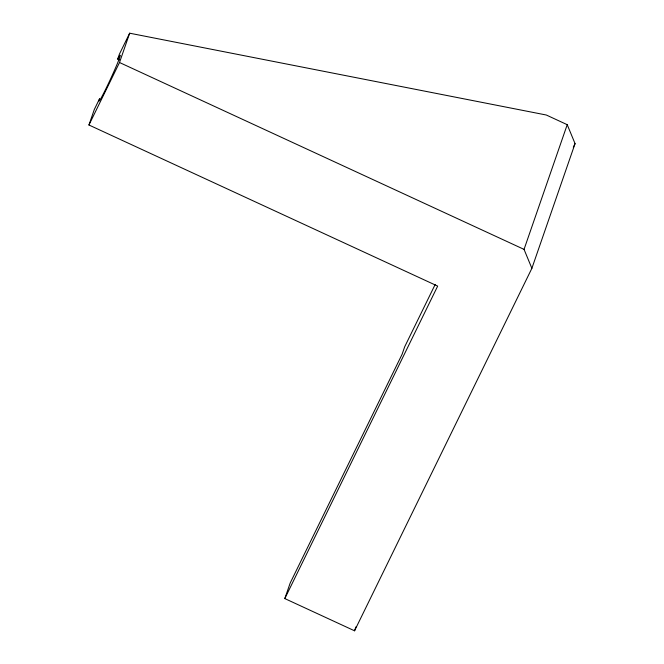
<?xml version="1.0" encoding="UTF-8"?>
<svg xmlns="http://www.w3.org/2000/svg" width="664" height="664" viewBox="0 0 664 664"><rect width="100%" height="100%" fill="white"/><g stroke="black" fill="none" stroke-linecap="round" stroke-linejoin="round"><path stroke-width="1" d="M284.806 598.579L437.676 286.101L88.943 124.998L94.329 109.444L99.592 98.695A25.224 1.187 -65.2 0 0 111.56 76.8A25.224 1.187 -65.2 0 0 117.694 59.088L119.387 54.199L129.663 33.2L546.298 115.013L567.222 124.683L575.057 143.623L531.881 268.322L354.551 630.8L284.806 598.579L290.193 583.025L402.093 354.286L404.691 346.774L435.194 284.433M88.943 124.998L119.512 62.507L129.663 33.2M354.551 630.8L355.904 626.891M531.881 268.322L524.045 249.382L567.222 124.683M573.314 147.192L575.057 143.623M117.694 59.088L119.57 59.959M119.512 62.507L524.045 249.382"/></g></svg>
